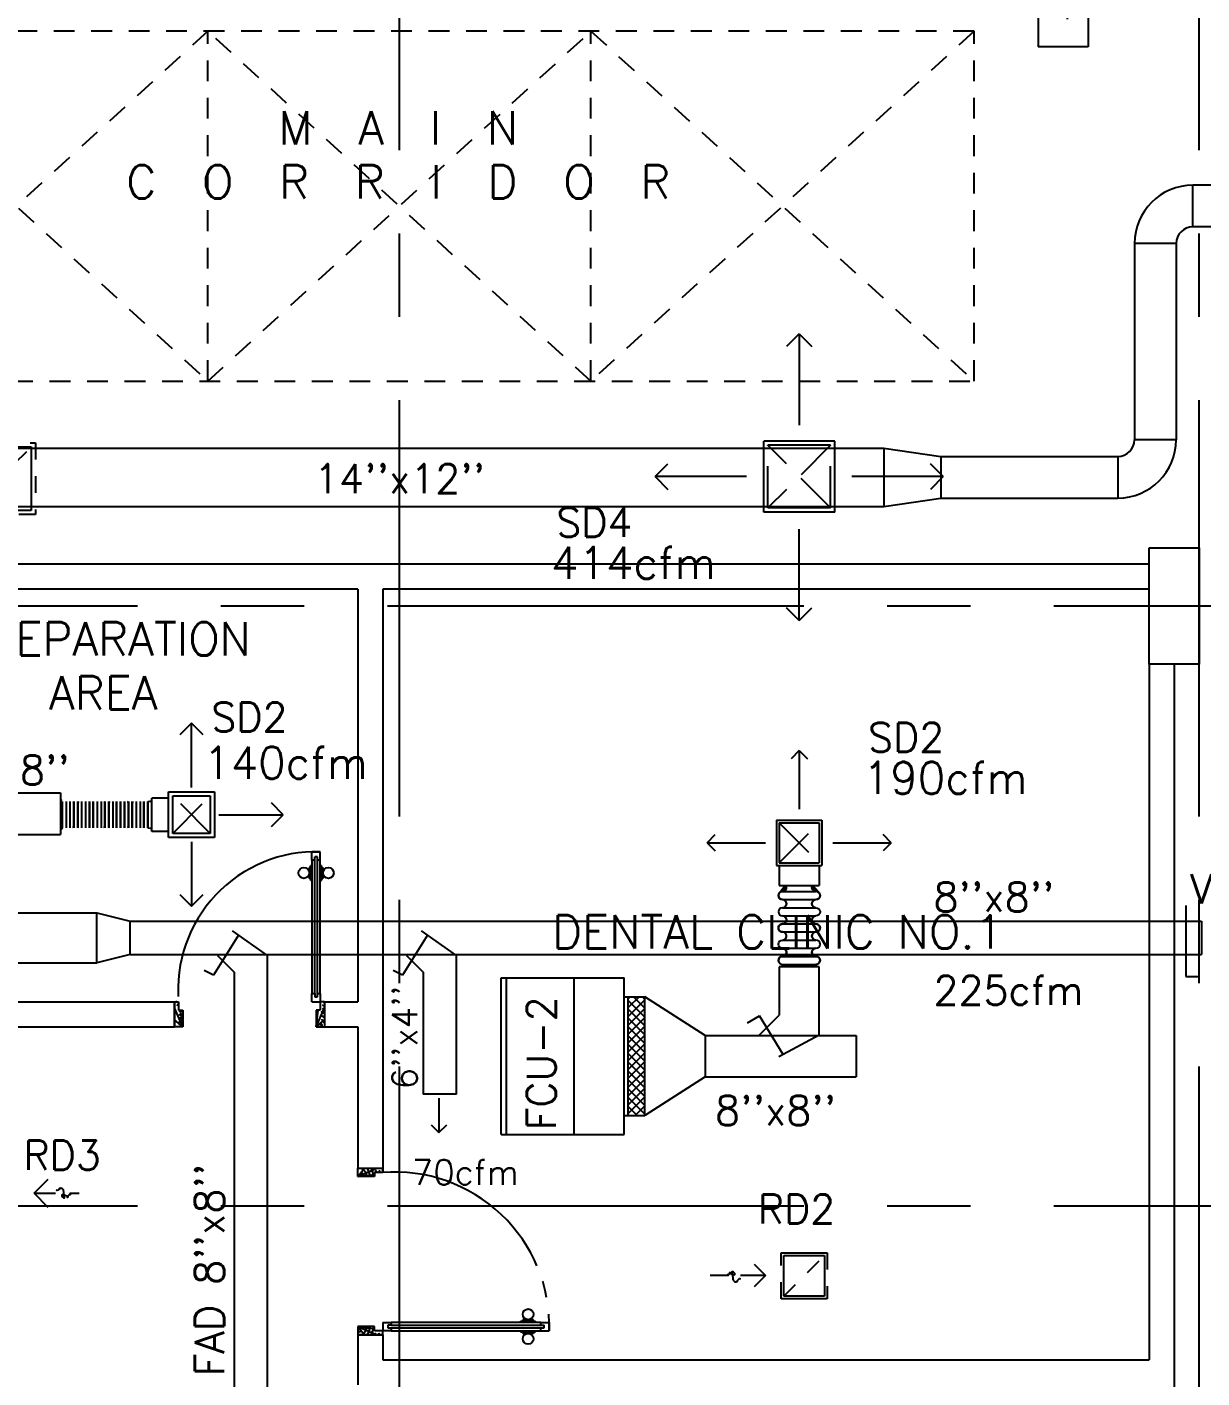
# Model space of a CAD drawing. Extents: x 417866230.2 to 417866327.8, y 43498045.5 to 43498135.4.
# Drawn here: x 417866276.78 to 417866283.83, y 43498072.87 to 43498080.98 of the extents above; entities that cross this region are included whole.
import ezdxf
from ezdxf.enums import TextEntityAlignment as Align

# ---------------------------------------------------------------- set-up
doc = ezdxf.new("R2010")
doc.units = 0
doc.header["$MEASUREMENT"] = 0
for name, pattern in [('CENTERX2', [4, 2.5, -0.5, 0.5, -0.5]), ('HIDDEN', [0.375, 0.25, -0.125]), ('HIDDEN2', [0.1875, 0.125, -0.0625])]:
    doc.linetypes.add(name, pattern=pattern)
doc.layers.get('0').update_dxf_attribs({"linetype": 'CONTINUOUS'})
for name, color, linetype in [('AXES', 11, 'CENTERX2'), ('COL', 9, 'CONTINUOUS'), ('DOOR', 9, 'CONTINUOUS'), ('DUCT', 6, 'CONTINUOUS'), ('FCU', 6, 'CONTINUOUS'), ('HAT', 12, 'CONTINUOUS'), ('HIDDEN', 9, 'HIDDEN2'), ('M-AC-FLEX', 3, 'CONTINUOUS'), ('M-EGU.', 2, 'CONTINUOUS'), ('RM-NAME', 9, 'CONTINUOUS'), ('SCD', 2, 'CONTINUOUS'), ('WALL', 4, 'CONTINUOUS')]:
    doc.layers.add(name, color=color, linetype=linetype)
doc.styles.add('ROMANS', font='ROMANS.shx', dxfattribs={"width": 0.6})

# ---------------------------------------------------------------- blocks, each defined once
blk = doc.blocks.new('RM1')
at = {"layer": 'RM-NAME', "style": 'ROMANS'}
for tag, p in [('ROOMNAME1', (0, 323.8)), ('ROOMNAME2', (0, 0))]:
    blk.add_attdef(tag, text='', height=200, dxfattribs=at).set_placement(p, align=Align.MIDDLE)
blk = doc.blocks.new('DOOR90')
at = {"layer": 'DOOR', "color": 7, "linetype": 'ByBlock'}
for p, q in [((-150, 0), (0, 0)), ((-150, 0), (-150, -25)), ((0, -50), (-113.7, 0)), ((0, -50), (-40.1, 0)), ((0, -50), (0, 0)), ((-1000, -25), (-1050, -25)), ((-1050, -75), (-1050, -25)), ((-1050, -25), (-1050, -75)), ((-1000, -75), (-1050, -75)), ((-1000, -42), (-1020, -42)), ((-1020, -42), (-1020, -58)), ((-1000, -58), (-1020, -58)), ((-1000, -25), (-1000, -42)), ((-1000, -58), (-1000, -75)), ((-877.6, -17.8), (-967.6, -17.8)), ((-967.6, -25), (-967.6, -17.8)), ((-967.6, -75), (-967.6, -82.2)), ((-955, -8.8), (-890.2, -8.8)), ((-955, -17.8), (-955, -8.8)), ((-955, -17.8), (-890.2, -17.8)), ((-890.2, -17.8), (-890.2, -8.8)), ((-877.6, -25), (-877.6, -17.8)), ((-877.6, -75), (-877.6, -82.2)), ((-200, -25), (-150, -25)), ((-200, -42), (-200, -25)), ((-180, -42), (-200, -42)), ((-200, -58), (-180, -58)), ((-200, -75), (-200, -58)), ((-150, -75), (-200, -75)), ((-180, -58), (-180, -42)), ((-150, -25), (-100, -25)), ((-150, -75), (-150, -25)), ((-100, -25), (-100, -50)), ((0, -50), (-100, -36.6)), ((-100, -50), (0, -50)), ((-877.6, -82.2), (-967.6, -82.2)), ((-955, -82.2), (-890.2, -82.2)), ((-955, -82.2), (-955, -91.2)), ((-955, -91.2), (-890.2, -91.2)), ((-890.2, -82.2), (-890.2, -91.2)), ((-150, -875), (-100, -875)), ((-150, -900), (-150, -875)), ((0, -850), (-113.7, -900)), ((-100, -875), (-100, -850)), ((0, -850), (-100, -863.4)), ((-100, -850), (0, -850)), ((0, -850), (-40.1, -900)), ((0, -850), (0, -900)), ((-150, -900), (0, -900)), ((0, -900), (-150, -900))]:
    blk.add_line(p, q, dxfattribs=at)
at = {"layer": 'DOOR', "linetype": 'ByBlock'}
for p, q in [((-200, -25), (-1000, -25)), ((-200, -42), (-1000, -42)), ((-200, -58), (-1000, -58)), ((-1000, -75), (-200, -75))]:
    blk.add_line(p, q, dxfattribs=at)
at = {"layer": 'DOOR', "color": 7, "linetype": 'ByBlock'}
for centre in [(-922.6, 23.5), (-922.6, -123.5)]:
    blk.add_circle(centre, 32.4, dxfattribs=at)
for centre, radius, start, end in [((0, -50), 154.4, 161.10529, 166.28577), ((0, -50), 94.4, 148.01819, 180), ((0, -50), 134.4, 158.15985, 169.28002), ((0, -50), 114.4, 154.08384, 167.37743), ((0, -50), 74.4, 137.77643, 180), ((0, -50), 54.4, 113.20738, 180), ((0, -50), 34.4, 90, 180), ((0, -50), 14.4, 90, 180), ((0, -850), 154.4, 193.71423, 198.89471), ((0, -850), 134.4, 190.71998, 201.84015), ((0, -850), 94.4, 180, 211.98181), ((0, -850), 74.4, 180, 222.22357), ((0, -850), 54.4, 180, 246.79262), ((0, -850), 34.4, 180, 270), ((0, -850), 14.4, 180, 270)]:
    blk.add_arc(centre, radius, start, end, dxfattribs=at)
at = {"layer": 'DOOR', "linetype": 'HIDDEN', "ltscale": 0.5}
blk.add_arc((-222.2, -50), 828.2, 178.27012, 275.00304, dxfattribs=at)
blk = doc.blocks.new('A$C24ED45A6')
at = {"layer": 'DOOR', "color": 0, "linetype": 'ByBlock'}
for p, q in [((925, 1100), (925, 1150)), ((925, 1150), (975, 1150)), ((975, 1150), (925, 1150)), ((975, 1100), (975, 1150)), ((908.8, 1055), (908.8, 990.2)), ((917.8, 1055), (908.8, 1055)), ((917.8, 977.6), (917.8, 1067.6)), ((925, 1067.6), (917.8, 1067.6)), ((917.8, 1055), (917.8, 990.2)), ((942, 1100), (925, 1100)), ((942, 1100), (942, 1120)), ((958, 1120), (942, 1120)), ((958, 1100), (958, 1120)), ((975, 1100), (958, 1100)), ((975, 1067.6), (982.2, 1067.6)), ((982.2, 977.6), (982.2, 1067.6)), ((982.2, 1055), (982.2, 990.2)), ((982.2, 1055), (991.2, 1055)), ((991.2, 1055), (991.2, 990.2)), ((917.8, 990.2), (908.8, 990.2)), ((925, 977.6), (917.8, 977.6)), ((975, 977.6), (982.2, 977.6)), ((982.2, 990.2), (991.2, 990.2)), ((925, 150), (925, 200)), ((925, 200), (942, 200)), ((942, 200), (942, 180)), ((942, 180), (958, 180)), ((958, 180), (958, 200)), ((958, 200), (975, 200)), ((975, 200), (975, 150)), ((0, 0), (0, 150)), ((0, 150), (25, 150)), ((25, 150), (25, 100)), ((25, 100), (50, 100)), ((50, 100), (50, 0)), ((925, 150), (975, 150)), ((975, 100), (950, 100)), ((950, 100), (950, 0)), ((1000, 150), (975, 150)), ((975, 150), (975, 100)), ((1000, 150), (1000, 0)), ((50, 0), (0, 0)), ((950, 0), (1000, 0))]:
    blk.add_line(p, q, dxfattribs=at)
at = {"layer": 'DOOR', "linetype": 'ByBlock'}
for p, q in [((925, 1100), (925, 200)), ((942, 200), (942, 1100)), ((958, 200), (958, 1100)), ((975, 200), (975, 1100))]:
    blk.add_line(p, q, dxfattribs=at)
at = {"layer": 'DOOR', "color": 9, "linetype": 'ByBlock'}
for p, q in [((50, 0), (0, 113.7)), ((50, 0), (36.6, 100)), ((950, 0), (1000, 113.7)), ((950, 0), (963.4, 100)), ((50, 0), (0, 40.1)), ((950, 0), (1000, 40.1))]:
    blk.add_line(p, q, dxfattribs=at)
at = {"layer": 'DOOR', "color": 0, "linetype": 'ByBlock'}
for centre in [(876.5, 1022.6), (1023.5, 1022.6)]:
    blk.add_circle(centre, 32.4, dxfattribs=at)
at = {"layer": 'DOOR', "linetype": 'HIDDEN', "ltscale": 0.5}
blk.add_arc((950, 222.5), 927.8, 88.45601, 184.48155, dxfattribs=at)
at = {"layer": 'DOOR', "color": 9, "linetype": 'ByBlock'}
for centre, radius, start, end in [((50, 0), 154.4, 103.71423, 108.89471), ((50, 0), 134.4, 100.71998, 111.84015), ((50, 0), 114.4, 102.62257, 115.91616), ((50, 0), 94.4, 90, 121.98181), ((950, 0), 94.4, 58.01819, 90), ((950, 0), 134.4, 68.15985, 79.28002), ((950, 0), 114.4, 64.08384, 77.37743), ((950, 0), 154.4, 71.10529, 76.28577), ((50, 0), 74.4, 90, 132.22357), ((50, 0), 54.4, 90, 156.79262), ((50, 0), 34.4, 90, 180), ((50, 0), 14.4, 90, 180), ((950, 0), 74.4, 47.77643, 90), ((950, 0), 54.4, 23.20738, 90), ((950, 0), 34.4, 0, 90), ((950, 0), 14.4, 0, 90)]:
    blk.add_arc(centre, radius, start, end, dxfattribs=at)
at = {"layer": 'WALL'}
blk.add_line((1000, 0), (1000, 150), dxfattribs=at)
blk = doc.blocks.new('15RCD')
at = {"layer": 'M-EGU.', "linetype": 'HIDDEN'}
for p, q in [((-215.5, -215.5), (-215.5, 215.5)), ((-215.5, 215.5), (215.5, 215.5)), ((-190.5, -190.5), (190.5, 190.5)), ((215.5, 215.5), (215.5, -215.5)), ((215.5, -215.5), (-215.5, -215.5))]:
    blk.add_line(p, q, dxfattribs=at)
at = {"layer": 'M-EGU.'}
for p, q in [((-190.5, -190.5), (-190.5, 190.5)), ((-190.5, 190.5), (190.5, 190.5)), ((190.5, 190.5), (190.5, -190.5)), ((-468.7, 110.1), (-362.7, 4)), ((-717.7, 4), (-880.4, 4)), ((-362.7, 4), (-598.2, 4)), ((-362.7, 4), (-468.7, -102)), ((190.5, -190.5), (-190.5, -190.5))]:
    blk.add_line(p, q, dxfattribs=at)
blk.add_lwpolyline([(-717.7, 4, -0.1324), (-701, 28.2, -0.15664), (-677.9, 37.7, -0.736612), (-658.9, -9.5, 0.774232), (-638, -55.2, 0.203349), (-606.4, -34.6, 0.193808), (-598.2, 4)], format="xyb", dxfattribs=at)
blk = doc.blocks.new('*X118')
at = {"color": 0}
for p, q in [((23911.7, -1650.2), (23966, -1595.9)), ((23911.7, -1597.2), (23912.9, -1595.9)), ((23919, -1695.9), (24019, -1595.9)), ((24022.8, -1695.9), (23922.8, -1595.9)), ((23972, -1695.9), (24072, -1595.9)), ((24075.9, -1695.9), (23975.9, -1595.9)), ((24025.1, -1695.9), (24125.1, -1595.9)), ((24128.9, -1695.9), (24028.9, -1595.9)), ((24078.1, -1695.9), (24178.1, -1595.9)), ((24181.9, -1695.9), (24081.9, -1595.9)), ((24131.1, -1695.9), (24231.1, -1595.9)), ((24235, -1695.9), (24135, -1595.9)), ((24184.2, -1695.9), (24284.2, -1595.9)), ((24288, -1695.9), (24188, -1595.9)), ((24237.2, -1695.9), (24337.2, -1595.9)), ((24341, -1695.9), (24241, -1595.9)), ((24290.2, -1695.9), (24390.2, -1595.9)), ((24394.1, -1695.9), (24294.1, -1595.9)), ((24343.3, -1695.9), (24443.3, -1595.9)), ((24447.1, -1695.9), (24347.1, -1595.9)), ((24396.3, -1695.9), (24496.3, -1595.9)), ((24500.1, -1695.9), (24400.1, -1595.9)), ((24449.3, -1695.9), (24549.3, -1595.9)), ((24553.2, -1695.9), (24453.2, -1595.9)), ((24502.4, -1695.9), (24602.4, -1595.9)), ((24606.2, -1695.9), (24506.2, -1595.9)), ((24623.7, -1660.4), (24559.2, -1595.9)), ((24623.7, -1607.4), (24612.3, -1595.9)), ((23969.8, -1695.9), (23911.7, -1637.8)), ((23916.8, -1695.9), (23911.7, -1690.9)), ((24555.4, -1695.9), (24623.7, -1627.6)), ((24608.4, -1695.9), (24623.7, -1680.7))]:
    blk.add_line(p, q, dxfattribs=at)
blk = doc.blocks.new('WAP12')
at = {"color": 6}
for p, q in [((-558.8, 528.5), (381.2, 528.5)), ((-558.8, 528.5), (-558.8, -208.5)), ((381.2, 528.5), (381.2, -208.5)), ((-558.8, 91.5), (381.2, 91.5)), ((-558.8, -208.5), (381.2, -208.5))]:
    blk.add_line(p, q, dxfattribs=at)
at = {"color": 3}
for p, q in [((-558.8, 496.5), (381.2, 496.5)), ((381.2, 91.5), (619.2, 91.5)), ((619.2, 91.5), (619.2, -208.5)), ((381.2, -33.5), (454.5, -33.5)), ((-444.8, -208.5), (-444.8, -333.5)), ((-444.8, -233.5), (267.2, -233.5)), ((267.2, -208.5), (267.2, -333.5)), ((381.2, -208.5), (619.2, -208.5)), ((-444.8, -333.5), (267.2, -333.5))]:
    blk.add_line(p, q, dxfattribs=at)
at = {"color": 11}
blk.add_blockref('*X118', (-24356.5, 1362.4), dxfattribs=at)
blk = doc.blocks.new('9RCD')
at = {"color": 2}
blk.add_line((0, 407), (0, 450), dxfattribs=at)
at = {"layer": 'M-EGU.'}
for p, q in [((0, 225), (-70.7, 295.7)), ((0, 225), (0, 331.9)), ((70.7, 295.7), (0, 225)), ((-295.7, 70.7), (-225, 0)), ((112.5, 112.5), (-112.5, 112.5)), ((-112.5, 112.5), (-112.5, -112.5)), ((112.5, -112.5), (112.5, 112.5)), ((-225, 0), (-326.1, 0)), ((-225, 0), (-295.7, -70.7)), ((-112.5, -112.5), (112.5, -112.5))]:
    blk.add_line(p, q, dxfattribs=at)
at = {"layer": 'M-EGU.', "linetype": 'HIDDEN'}
for p, q in [((137.5, 137.5), (-137.5, 137.5)), ((-137.5, 137.5), (-137.5, -137.5)), ((137.5, -137.5), (137.5, 137.5)), ((-112.5, -112.5), (112.5, 112.5)), ((-137.5, -137.5), (137.5, -137.5))]:
    blk.add_line(p, q, dxfattribs=at)
at = {"layer": 'M-EGU.', "color": 2}
blk.add_line((-405.7, 0), (-450, 0), dxfattribs=at)
blk.add_lwpolyline([(0, 407, -0.187862), (18.4, 395.6, -0.202645), (23.4, 376.1, -0.616915), (-1.7, 368, 0.668708), (-25.3, 358.4, 0.194285), (-18.2, 340.4, 0.186051), (0, 331.9)], format="xyb", dxfattribs=at)
at = {"layer": 'M-EGU.'}
blk.add_lwpolyline([(-405.7, 0, -0.1324), (-394.5, 16.1, -0.15664), (-379.1, 22.4, -0.736612), (-366.5, -9, 0.774232), (-352.6, -39.4, 0.203349), (-331.5, -25.7, 0.193808), (-326.1, 0)], format="xyb", dxfattribs=at)

msp = doc.modelspace()

# ---------------------------------------------------------------- hatches: boundary and pattern name
at = {"layer": 'HAT'}
h = msp.add_hatch(dxfattribs=at)
h.set_pattern_fill('ANSI31', color=256, scale=300, style=0)
h.set_pattern_definition([(45, (0, 0), (-26.5165042945, 26.5165042945), [])])
h.paths.add_polyline_path([(417866283.8169, 43498077.5021), (417866283.8169, 43498077.8521), (417866283.5169, 43498077.8521), (417866283.5169, 43498077.5021)])
h.paths.add_polyline_path([(417866283.5169, 43498077.1521), (417866283.8169, 43498077.1521), (417866283.8169, 43498077.5021), (417866283.5169, 43498077.5021)])

# ---------------------------------------------------------------- linework, layer by layer
at = {"layer": 'AXES'}
for p, q in [((417866279.0169, 43498056.2378), (417866279.0169, 43498135.0505)), ((417866283.8169, 43498056.2378), (417866283.8169, 43498134.3653)), ((417866230.9454, 43498077.5021), (417866300.0369, 43498077.5021)), ((417866230.9454, 43498073.9021), (417866300.0369, 43498073.9021))]:
    msp.add_line(p, q, dxfattribs=at)
at = {"layer": 'COL'}
for p, q in [((417866283.5169, 43498077.1521), (417866283.5169, 43498077.8521)), ((417866283.5169, 43498077.8521), (417866283.8169, 43498077.8521)), ((417866283.8169, 43498077.8521), (417866283.8169, 43498077.1521)), ((417866283.8169, 43498077.1521), (417866283.5169, 43498077.1521))]:
    msp.add_line(p, q, dxfattribs=at)
at = {"layer": 'DUCT'}
for p, q in [((417866289.2121, 43498080.0271), (417866283.7794, 43498080.0271)), ((417866283.7794, 43498079.7771), (417866283.7794, 43498080.0271)), ((417866289.2121, 43498079.7771), (417866283.7794, 43498079.7771)), ((417866283.6794, 43498079.6771), (417866283.4294, 43498079.6771)), ((417866283.4294, 43498079.6771), (417866283.4294, 43498078.5001)), ((417866283.6794, 43498079.6771), (417866283.6794, 43498078.5001)), ((417866275.9617, 43498078.4501), (417866281.9256, 43498078.4501)), ((417866281.9256, 43498078.4501), (417866282.2671, 43498078.4001)), ((417866281.9256, 43498078.4501), (417866281.9256, 43498078.1001)), ((417866283.6794, 43498078.5001), (417866283.4294, 43498078.5001)), ((417866282.2671, 43498078.4001), (417866283.3294, 43498078.4001)), ((417866282.2671, 43498078.4001), (417866282.2671, 43498078.1501)), ((417866283.3294, 43498078.4001), (417866283.3294, 43498078.1501)), ((417866281.9256, 43498078.1001), (417866282.2671, 43498078.1501)), ((417866282.2671, 43498078.1501), (417866283.3294, 43498078.1501)), ((417866275.9617, 43498078.1001), (417866281.9256, 43498078.1001)), ((417866276.2445, 43498076.3797), (417866276.9824, 43498076.3797)), ((417866276.9824, 43498076.3797), (417866276.9824, 43498076.1297)), ((417866276.2445, 43498076.1297), (417866276.9824, 43498076.1297)), ((417866283.7377, 43498075.7039), (417866283.7377, 43498075.2779)), ((417866268.925, 43498075.6597), (417866277.1999, 43498075.6597)), ((417866277.1999, 43498075.3597), (417866277.1999, 43498075.6597)), ((417866277.1999, 43498075.6597), (417866277.3999, 43498075.6097)), ((417866277.3999, 43498075.4097), (417866277.3999, 43498075.6097)), ((417866277.3999, 43498075.6097), (417866283.8323, 43498075.6097)), ((417866278.2246, 43498075.4044), (417866278.0147, 43498075.5514)), ((417866279.3593, 43498075.4044), (417866279.1493, 43498075.5514)), ((417866283.8151, 43498075.6097), (417866283.8151, 43498075.4097)), ((417866283.8323, 43498075.6097), (417866283.8323, 43498075.4097)), ((417866278.0515, 43498075.5257), (417866277.9013, 43498075.2863)), ((417866279.1861, 43498075.5257), (417866279.036, 43498075.2863)), ((417866277.3999, 43498075.4097), (417866277.1999, 43498075.3597)), ((417866277.3999, 43498075.4097), (417866283.8323, 43498075.4097)), ((417866277.9246, 43498075.4044), (417866278.0246, 43498075.3044)), ((417866278.2246, 43498071.8008), (417866278.2246, 43498075.4044)), ((417866279.0593, 43498075.4044), (417866279.1593, 43498075.3044)), ((417866279.3593, 43498074.5722), (417866279.3593, 43498075.4044)), ((417866268.7654, 43498075.3597), (417866277.1999, 43498075.3597)), ((417866277.9013, 43498075.2863), (417866277.8448, 43498075.3151)), ((417866277.9013, 43498075.2863), (417866277.9013, 43498075.2863)), ((417866278.0246, 43498075.3044), (417866278.0246, 43498071.8008)), ((417866279.036, 43498075.2863), (417866278.9795, 43498075.3151)), ((417866279.036, 43498075.2863), (417866279.036, 43498075.2863)), ((417866279.1593, 43498075.3044), (417866279.1593, 43498074.5722)), ((417866281.2968, 43498075.3371), (417866281.2968, 43498075.0467)), ((417866281.5368, 43498075.3371), (417866281.2968, 43498075.3371)), ((417866281.5368, 43498074.9267), (417866281.5368, 43498075.3371)), ((417866283.7377, 43498075.2779), (417866283.8138, 43498075.2779)), ((417866280.8518, 43498074.925), (417866280.4908, 43498075.156)), ((417866281.1768, 43498074.9267), (417866281.2968, 43498075.0467)), ((417866281.107, 43498075.0005), (417866281.1791, 43498075.0422)), ((417866281.3196, 43498074.8095), (417866281.1791, 43498075.0422)), ((417866280.8518, 43498074.925), (417866281.758, 43498074.925)), ((417866280.8518, 43498074.925), (417866280.8518, 43498074.675)), ((417866281.5368, 43498074.9267), (417866281.2945, 43498074.796)), ((417866281.758, 43498074.925), (417866281.758, 43498074.675)), ((417866280.8518, 43498074.675), (417866280.4908, 43498074.444)), ((417866280.8518, 43498074.675), (417866281.758, 43498074.675)), ((417866279.3593, 43498074.5722), (417866279.1593, 43498074.5722))]:
    msp.add_line(p, q, dxfattribs=at)
for centre, radius, start, end in [((417866283.7794, 43498079.6771), 0.35, 90, 180), ((417866283.7794, 43498079.6771), 0.1, 90, 180), ((417866283.3294, 43498078.5001), 0.35, 270, 0), ((417866283.3294, 43498078.5001), 0.1, 270, 0)]:
    msp.add_arc(centre, radius, start, end, dxfattribs=at)
at = {"layer": 'FCU', "color": 6}
for p, q in [((417866279.6288, 43498074.33), (417866279.6288, 43498075.27)), ((417866279.6288, 43498075.27), (417866280.3658, 43498075.27)), ((417866280.0658, 43498074.33), (417866280.0658, 43498075.27)), ((417866280.3658, 43498074.33), (417866280.3658, 43498075.27)), ((417866279.6288, 43498074.33), (417866280.3658, 43498074.33))]:
    msp.add_line(p, q, dxfattribs=at)
at = {"layer": 'FCU', "color": 3}
for p, q in [((417866279.6608, 43498074.33), (417866279.6608, 43498075.27)), ((417866280.3658, 43498075.156), (417866280.4908, 43498075.156)), ((417866280.3908, 43498074.444), (417866280.3908, 43498075.156)), ((417866280.4908, 43498074.444), (417866280.4908, 43498075.156)), ((417866280.3658, 43498074.444), (417866280.4908, 43498074.444))]:
    msp.add_line(p, q, dxfattribs=at)
at = {"layer": 'HIDDEN'}
for p, q in [((417866282.4669, 43498080.9521), (417866275.5669, 43498080.9521)), ((417866277.8669, 43498080.9521), (417866275.5669, 43498078.8521)), ((417866275.5669, 43498080.9521), (417866277.8669, 43498078.8521)), ((417866280.1669, 43498078.8521), (417866277.8669, 43498080.9521)), ((417866277.8669, 43498078.8521), (417866280.1669, 43498080.9521)), ((417866277.8669, 43498078.8521), (417866277.8669, 43498080.9521)), ((417866277.8669, 43498078.8521), (417866277.8669, 43498080.9521)), ((417866282.4669, 43498080.9521), (417866280.1669, 43498078.8521)), ((417866280.1669, 43498080.9521), (417866282.4669, 43498078.8521)), ((417866280.1669, 43498078.8521), (417866280.1669, 43498080.9521)), ((417866280.1669, 43498078.8521), (417866280.1669, 43498080.9521)), ((417866282.4669, 43498078.8521), (417866282.4669, 43498080.9521)), ((417866275.5669, 43498078.8521), (417866282.4669, 43498078.8521))]:
    msp.add_line(p, q, dxfattribs=at)
at = {"layer": 'M-AC-FLEX', "color": 11}
for p, q in [((417866276.9923, 43498076.3282), (417866276.9923, 43498076.1712)), ((417866276.9923, 43498076.171), (417866276.9923, 43498076.328)), ((417866277.0158, 43498076.3282), (417866277.0158, 43498076.1712)), ((417866277.0158, 43498076.3282), (417866277.0158, 43498076.1712)), ((417866277.0392, 43498076.3282), (417866277.0392, 43498076.1712)), ((417866277.0392, 43498076.3282), (417866277.0392, 43498076.1712)), ((417866277.0627, 43498076.3282), (417866277.0627, 43498076.1712)), ((417866277.0627, 43498076.3282), (417866277.0627, 43498076.1712)), ((417866277.0627, 43498076.171), (417866277.0627, 43498076.328)), ((417866277.0627, 43498076.171), (417866277.0627, 43498076.328)), ((417866277.0857, 43498076.3282), (417866277.0857, 43498076.1712)), ((417866277.0857, 43498076.3282), (417866277.0857, 43498076.1712)), ((417866277.0857, 43498076.171), (417866277.0857, 43498076.328)), ((417866277.0857, 43498076.171), (417866277.0857, 43498076.328)), ((417866277.1092, 43498076.3282), (417866277.1092, 43498076.1712)), ((417866277.1092, 43498076.3282), (417866277.1092, 43498076.1712)), ((417866277.1327, 43498076.3282), (417866277.1327, 43498076.1712)), ((417866277.1327, 43498076.3282), (417866277.1327, 43498076.1712)), ((417866277.1561, 43498076.3282), (417866277.1561, 43498076.1712)), ((417866277.1561, 43498076.3282), (417866277.1561, 43498076.1712)), ((417866277.1561, 43498076.171), (417866277.1561, 43498076.328)), ((417866277.1561, 43498076.171), (417866277.1561, 43498076.328)), ((417866277.1792, 43498076.3282), (417866277.1792, 43498076.1712)), ((417866277.1792, 43498076.3282), (417866277.1792, 43498076.1712)), ((417866277.1792, 43498076.171), (417866277.1792, 43498076.328)), ((417866277.1792, 43498076.171), (417866277.1792, 43498076.328)), ((417866277.2026, 43498076.3282), (417866277.2026, 43498076.1712)), ((417866277.2026, 43498076.3282), (417866277.2026, 43498076.1712)), ((417866277.2261, 43498076.3282), (417866277.2261, 43498076.1712)), ((417866277.2261, 43498076.3282), (417866277.2261, 43498076.1712)), ((417866277.2496, 43498076.3282), (417866277.2496, 43498076.1712)), ((417866277.2496, 43498076.3282), (417866277.2496, 43498076.1712)), ((417866277.2496, 43498076.171), (417866277.2496, 43498076.328)), ((417866277.2496, 43498076.171), (417866277.2496, 43498076.328)), ((417866277.2726, 43498076.3282), (417866277.2726, 43498076.1712)), ((417866277.2726, 43498076.3282), (417866277.2726, 43498076.1712)), ((417866277.2726, 43498076.171), (417866277.2726, 43498076.328)), ((417866277.2726, 43498076.171), (417866277.2726, 43498076.328)), ((417866277.2961, 43498076.3282), (417866277.2961, 43498076.1712)), ((417866277.2961, 43498076.3282), (417866277.2961, 43498076.1712)), ((417866277.3195, 43498076.3282), (417866277.3195, 43498076.1712)), ((417866277.3195, 43498076.3282), (417866277.3195, 43498076.1712)), ((417866277.3195, 43498076.3282), (417866277.3195, 43498076.1712)), ((417866277.3195, 43498076.171), (417866277.3195, 43498076.328)), ((417866277.343, 43498076.3282), (417866277.343, 43498076.1712)), ((417866277.343, 43498076.3282), (417866277.343, 43498076.1712)), ((417866277.343, 43498076.3282), (417866277.343, 43498076.1712)), ((417866277.343, 43498076.171), (417866277.343, 43498076.328)), ((417866277.3661, 43498076.3282), (417866277.3661, 43498076.1712)), ((417866277.3661, 43498076.171), (417866277.3661, 43498076.328)), ((417866277.3899, 43498076.3282), (417866277.3899, 43498076.1712)), ((417866277.3899, 43498076.3282), (417866277.3899, 43498076.1712)), ((417866277.3899, 43498076.171), (417866277.3899, 43498076.328)), ((417866277.3899, 43498076.171), (417866277.3899, 43498076.328)), ((417866277.413, 43498076.3282), (417866277.413, 43498076.1712)), ((417866277.413, 43498076.3282), (417866277.413, 43498076.1712)), ((417866277.413, 43498076.171), (417866277.413, 43498076.328)), ((417866277.413, 43498076.171), (417866277.413, 43498076.328)), ((417866277.4364, 43498076.3282), (417866277.4364, 43498076.1712)), ((417866277.4364, 43498076.3282), (417866277.4364, 43498076.1712)), ((417866277.4599, 43498076.3282), (417866277.4599, 43498076.1712)), ((417866277.4599, 43498076.3282), (417866277.4599, 43498076.1712)), ((417866277.4834, 43498076.3282), (417866277.4834, 43498076.1712)), ((417866277.4834, 43498076.3282), (417866277.4834, 43498076.1712)), ((417866277.4834, 43498076.171), (417866277.4834, 43498076.328)), ((417866277.4834, 43498076.171), (417866277.4834, 43498076.328)), ((417866277.5064, 43498076.3282), (417866277.5064, 43498076.1712)), ((417866277.5064, 43498076.3282), (417866277.5064, 43498076.1712)), ((417866277.5064, 43498076.171), (417866277.5064, 43498076.328)), ((417866277.5064, 43498076.171), (417866277.5064, 43498076.328)), ((417866281.3162, 43498075.7884), (417866281.5174, 43498075.7884)), ((417866281.3162, 43498075.7884), (417866281.5174, 43498075.7884)), ((417866281.3162, 43498075.7396), (417866281.5174, 43498075.7396)), ((417866281.3162, 43498075.7396), (417866281.5174, 43498075.7396)), ((417866281.3162, 43498075.6909), (417866281.5174, 43498075.6909)), ((417866281.3162, 43498075.6421), (417866281.5174, 43498075.6421)), ((417866281.3162, 43498075.5934), (417866281.5174, 43498075.5934)), ((417866281.3162, 43498075.5934), (417866281.5174, 43498075.5934)), ((417866281.3162, 43498075.5934), (417866281.5174, 43498075.5934)), ((417866281.3162, 43498075.5455), (417866281.5174, 43498075.5455)), ((417866281.3162, 43498075.5455), (417866281.5174, 43498075.5455)), ((417866281.3162, 43498075.5455), (417866281.5174, 43498075.5455)), ((417866281.3162, 43498075.4967), (417866281.5174, 43498075.4967)), ((417866281.3162, 43498075.448), (417866281.5174, 43498075.448)), ((417866281.3162, 43498075.3992), (417866281.5174, 43498075.3992)), ((417866281.3162, 43498075.3992), (417866281.5174, 43498075.3992)), ((417866281.3162, 43498075.3505), (417866281.5174, 43498075.3505))]:
    msp.add_line(p, q, dxfattribs=at)
at = {"layer": 'M-AC-FLEX'}
for points in [[(417866276.9923, 43498076.3282, 1), (417866277.0158, 43498076.3282, -1), (417866277.0392, 43498076.3282)], [(417866277.0392, 43498076.3282, 1), (417866277.0158, 43498076.3282)], [(417866277.0158, 43498076.3282, -1), (417866277.0392, 43498076.3282)], [(417866277.0627, 43498076.3282, -1), (417866277.0392, 43498076.3282, 1), (417866277.0158, 43498076.3282)], [(417866277.0857, 43498076.3282, 1), (417866277.1092, 43498076.3282, -1), (417866277.1327, 43498076.3282)], [(417866277.1092, 43498076.3282, -1), (417866277.1327, 43498076.3282)], [(417866277.1561, 43498076.3282, -1), (417866277.1327, 43498076.3282, 1), (417866277.1092, 43498076.3282)], [(417866277.1327, 43498076.3282, 1), (417866277.1092, 43498076.3282)], [(417866277.1792, 43498076.3282, 1), (417866277.2026, 43498076.3282, -1), (417866277.2261, 43498076.3282)], [(417866277.2261, 43498076.3282, 1), (417866277.2026, 43498076.3282)], [(417866277.2026, 43498076.3282, -1), (417866277.2261, 43498076.3282)], [(417866277.2496, 43498076.3282, -1), (417866277.2261, 43498076.3282, 1), (417866277.2026, 43498076.3282)], [(417866277.2726, 43498076.3282, 1), (417866277.2961, 43498076.3282, -1), (417866277.3195, 43498076.3282)], [(417866277.2961, 43498076.3282, -1), (417866277.3195, 43498076.3282)], [(417866277.343, 43498076.3282, -1), (417866277.3195, 43498076.3282, 1), (417866277.2961, 43498076.3282)], [(417866277.3195, 43498076.3282, 1), (417866277.2961, 43498076.3282)], [(417866277.3195, 43498076.3282, 1), (417866277.343, 43498076.3282, -1), (417866277.3665, 43498076.3282)], [(417866277.3665, 43498076.3282, 1), (417866277.343, 43498076.3282)], [(417866277.343, 43498076.3282, -1), (417866277.3665, 43498076.3282)], [(417866277.3899, 43498076.3282, -1), (417866277.3665, 43498076.3282, 1), (417866277.343, 43498076.3282)], [(417866277.413, 43498076.3282, 1), (417866277.4364, 43498076.3282, -1), (417866277.4599, 43498076.3282)], [(417866277.4364, 43498076.3282, -1), (417866277.4599, 43498076.3282)], [(417866277.4834, 43498076.3282, -1), (417866277.4599, 43498076.3282, 1), (417866277.4364, 43498076.3282)], [(417866277.4599, 43498076.3282, 1), (417866277.4364, 43498076.3282)], [(417866276.9824, 43498076.3396, -0.377983), (417866276.9923, 43498076.328)], [(417866277.0158, 43498076.3282, -1), (417866276.9923, 43498076.3282)], [(417866277.0392, 43498076.3282, 1), (417866277.0627, 43498076.3282)], [(417866277.0627, 43498076.3282, -0.412332), (417866277.051, 43498076.3165, -0.412332)], [(417866277.0857, 43498076.3278, -0.00451), (417866277.0857, 43498076.328, 1.018005), (417866277.0627, 43498076.328)], [(417866277.0627, 43498076.3278, 0.00451), (417866277.0627, 43498076.328, -1.018005), (417866277.0857, 43498076.328)], [(417866277.0857, 43498076.3282, 0.412332), (417866277.0974, 43498076.3165, 0.412332)], [(417866277.1092, 43498076.3282, -1), (417866277.0857, 43498076.3282)], [(417866277.1327, 43498076.3282, 1), (417866277.1561, 43498076.3282)], [(417866277.1792, 43498076.3278, -0.00451), (417866277.1792, 43498076.328, 1.018005), (417866277.1561, 43498076.328)], [(417866277.1561, 43498076.3278, 0.00451), (417866277.1561, 43498076.328, -1.018005), (417866277.1792, 43498076.328)], [(417866277.2026, 43498076.3282, -1), (417866277.1792, 43498076.3282)], [(417866277.2261, 43498076.3282, 1), (417866277.2496, 43498076.3282)], [(417866277.2496, 43498076.3282, -0.412332), (417866277.2379, 43498076.3165, -0.412332)], [(417866277.2496, 43498076.3278, 0.00451), (417866277.2496, 43498076.328, -1.018005), (417866277.2726, 43498076.328)], [(417866277.2726, 43498076.3278, -0.00451), (417866277.2726, 43498076.328, 1.018005), (417866277.2496, 43498076.328)], [(417866277.2961, 43498076.3282, -1), (417866277.2726, 43498076.3282)], [(417866277.2726, 43498076.3282, 0.412332), (417866277.2843, 43498076.3165, 0.412332)], [(417866277.2965, 43498076.3278, 0.00451), (417866277.2965, 43498076.328, -1.018005), (417866277.3195, 43498076.328)], [(417866277.3195, 43498076.3282, 1), (417866277.343, 43498076.3282)], [(417866277.343, 43498076.3282, -1), (417866277.3195, 43498076.3282)], [(417866277.3661, 43498076.3278, -0.00451), (417866277.3661, 43498076.328, 1.018005), (417866277.343, 43498076.328)], [(417866277.3665, 43498076.3282, 1), (417866277.3899, 43498076.3282)], [(417866277.3899, 43498076.3282, -0.412332), (417866277.3783, 43498076.3165, -0.412332)], [(417866277.413, 43498076.3278, -0.00451), (417866277.413, 43498076.328, 1.018005), (417866277.3899, 43498076.328)], [(417866277.3899, 43498076.3278, 0.00451), (417866277.3899, 43498076.328, -1.018005), (417866277.413, 43498076.328)], [(417866277.413, 43498076.3282, 0.412332), (417866277.4246, 43498076.3165, 0.412332)], [(417866277.4364, 43498076.3282, -1), (417866277.413, 43498076.3282)], [(417866277.4599, 43498076.3282, 1), (417866277.4834, 43498076.3282)], [(417866277.4834, 43498076.3278, 0.00451), (417866277.4834, 43498076.328, -1.018005), (417866277.5064, 43498076.328)], [(417866277.5064, 43498076.3278, -0.00451), (417866277.5064, 43498076.328, 1.018005), (417866277.4834, 43498076.328)], [(417866277.5064, 43498076.3282, 1), (417866277.5299, 43498076.3282, -0.12762), (417866277.5314, 43498076.3339, -0.12762)], [(417866277.5299, 43498076.3282, -1), (417866277.5064, 43498076.3282)], [(417866276.9923, 43498076.1712, -1), (417866277.0158, 43498076.1712, 1), (417866277.0392, 43498076.1712)], [(417866277.0627, 43498076.1712, 1), (417866277.0392, 43498076.1712, -1), (417866277.0158, 43498076.1712)], [(417866277.0627, 43498076.1712, 0.412332), (417866277.051, 43498076.1829, 0.412332)], [(417866277.0857, 43498076.1712, -0.412332), (417866277.0974, 43498076.1829, -0.412332)], [(417866277.0857, 43498076.1712, -1), (417866277.1092, 43498076.1712, 1), (417866277.1327, 43498076.1712)], [(417866277.1561, 43498076.1712, 1), (417866277.1327, 43498076.1712, -1), (417866277.1092, 43498076.1712)], [(417866277.1792, 43498076.1712, -1), (417866277.2026, 43498076.1712, 1), (417866277.2261, 43498076.1712)], [(417866277.2496, 43498076.1712, 1), (417866277.2261, 43498076.1712, -1), (417866277.2026, 43498076.1712)], [(417866277.2496, 43498076.1712, 0.412332), (417866277.2379, 43498076.1829, 0.412332)], [(417866277.2726, 43498076.1712, -1), (417866277.2961, 43498076.1712, 1), (417866277.3195, 43498076.1712)], [(417866277.2726, 43498076.1712, -0.412332), (417866277.2843, 43498076.1829, -0.412332)], [(417866277.343, 43498076.1712, 1), (417866277.3195, 43498076.1712, -1), (417866277.2961, 43498076.1712)], [(417866277.3195, 43498076.1712, -1), (417866277.343, 43498076.1712, 1), (417866277.3665, 43498076.1712)], [(417866277.3899, 43498076.1712, 1), (417866277.3665, 43498076.1712, -1), (417866277.343, 43498076.1712)], [(417866277.3899, 43498076.1712, 0.412332), (417866277.3783, 43498076.1829, 0.412332)], [(417866277.413, 43498076.1712, -0.412332), (417866277.4246, 43498076.1829, -0.412332)], [(417866277.413, 43498076.1712, -1), (417866277.4364, 43498076.1712, 1), (417866277.4599, 43498076.1712)], [(417866277.4834, 43498076.1712, 1), (417866277.4599, 43498076.1712, -1), (417866277.4364, 43498076.1712)], [(417866277.5064, 43498076.1712, -1), (417866277.5299, 43498076.1712, 0.12762), (417866277.5314, 43498076.1655, 0.12762)], [(417866276.9923, 43498076.1712, -0.377941), (417866276.9824, 43498076.1596, -0.377941)], [(417866276.9824, 43498076.1596, 0.367782), (417866276.9923, 43498076.1708)], [(417866276.9923, 43498076.1712, 0.00451), (417866276.9923, 43498076.171, -0.008922), (417866276.9923, 43498076.1706)], [(417866276.9923, 43498076.1708, 0.004461), (417866276.9923, 43498076.171)], [(417866277.0627, 43498076.1712, -0.00451), (417866277.0627, 43498076.171, 0.008922), (417866277.0627, 43498076.1706)], [(417866277.0857, 43498076.1712, -0.999838), (417866277.0627, 43498076.1708)], [(417866277.0627, 43498076.1712, 0.999838), (417866277.0857, 43498076.1708)], [(417866277.0627, 43498076.1712, 0.999838), (417866277.0857, 43498076.1708)], [(417866277.0857, 43498076.1712, -0.999838), (417866277.0627, 43498076.1708)], [(417866277.0627, 43498076.1708, -0.004461), (417866277.0627, 43498076.171)], [(417866277.0627, 43498076.1708, -0.004461), (417866277.0627, 43498076.171)], [(417866277.0627, 43498076.171, 0.008922), (417866277.0627, 43498076.1706)], [(417866277.0857, 43498076.1712, 0.00451), (417866277.0857, 43498076.171, -0.008922), (417866277.0857, 43498076.1706)], [(417866277.0857, 43498076.1708, 0.004461), (417866277.0857, 43498076.171)], [(417866277.0857, 43498076.171, -0.008922), (417866277.0857, 43498076.1706)], [(417866277.0857, 43498076.1708, 0.004461), (417866277.0857, 43498076.171)], [(417866277.1561, 43498076.1712, -0.00451), (417866277.1561, 43498076.171, 0.008922), (417866277.1561, 43498076.1706)], [(417866277.1792, 43498076.1712, -0.999838), (417866277.1561, 43498076.1708)], [(417866277.1561, 43498076.1712, 0.999838), (417866277.1792, 43498076.1708)], [(417866277.1561, 43498076.1712, 0.999838), (417866277.1792, 43498076.1708)], [(417866277.1792, 43498076.1712, -0.999838), (417866277.1561, 43498076.1708)], [(417866277.1561, 43498076.1708, -0.004461), (417866277.1561, 43498076.171)], [(417866277.1561, 43498076.1708, -0.004461), (417866277.1561, 43498076.171)], [(417866277.1561, 43498076.171, 0.008922), (417866277.1561, 43498076.1706)], [(417866277.1792, 43498076.1712, 0.00451), (417866277.1792, 43498076.171, -0.008922), (417866277.1792, 43498076.1706)], [(417866277.1792, 43498076.1708, 0.004461), (417866277.1792, 43498076.171)], [(417866277.1792, 43498076.171, -0.008922), (417866277.1792, 43498076.1706)], [(417866277.1792, 43498076.1708, 0.004461), (417866277.1792, 43498076.171)], [(417866277.2496, 43498076.1712, 0.999838), (417866277.2726, 43498076.1708)], [(417866277.2726, 43498076.1712, -0.999838), (417866277.2496, 43498076.1708)], [(417866277.2496, 43498076.1712, -0.00451), (417866277.2496, 43498076.171, 0.008922), (417866277.2496, 43498076.1706)], [(417866277.2726, 43498076.1712, -0.999838), (417866277.2496, 43498076.1708)], [(417866277.2496, 43498076.1712, 0.999838), (417866277.2726, 43498076.1708)], [(417866277.2496, 43498076.1708, -0.004461), (417866277.2496, 43498076.171)], [(417866277.2496, 43498076.171, 0.008922), (417866277.2496, 43498076.1706)], [(417866277.2496, 43498076.1708, -0.004461), (417866277.2496, 43498076.171)], [(417866277.2726, 43498076.1712, 0.00451), (417866277.2726, 43498076.171, -0.008922), (417866277.2726, 43498076.1706)], [(417866277.2726, 43498076.1708, 0.004461), (417866277.2726, 43498076.171)], [(417866277.2726, 43498076.1708, 0.004461), (417866277.2726, 43498076.171)], [(417866277.2726, 43498076.171, -0.008922), (417866277.2726, 43498076.1706)], [(417866277.2965, 43498076.1712, 0.999838), (417866277.3195, 43498076.1708)], [(417866277.3195, 43498076.1712, -0.999838), (417866277.2965, 43498076.1708)], [(417866277.2965, 43498076.1708, -0.004461), (417866277.2965, 43498076.171)], [(417866277.2965, 43498076.171, 0.008922), (417866277.2965, 43498076.1706)], [(417866277.3195, 43498076.1712, 0.00451), (417866277.3195, 43498076.171, -0.008922), (417866277.3195, 43498076.1706)], [(417866277.3195, 43498076.1708, 0.004461), (417866277.3195, 43498076.171)], [(417866277.343, 43498076.1712, -0.00451), (417866277.343, 43498076.171, 0.008922), (417866277.343, 43498076.1706)], [(417866277.3661, 43498076.1712, -0.999838), (417866277.343, 43498076.1708)], [(417866277.343, 43498076.1712, 0.999838), (417866277.3661, 43498076.1708)], [(417866277.343, 43498076.1708, -0.004461), (417866277.343, 43498076.171)], [(417866277.3661, 43498076.1708, 0.004461), (417866277.3661, 43498076.171)], [(417866277.3661, 43498076.171, -0.008922), (417866277.3661, 43498076.1706)], [(417866277.3899, 43498076.1712, -0.00451), (417866277.3899, 43498076.171, 0.008922), (417866277.3899, 43498076.1706)], [(417866277.413, 43498076.1712, -0.999838), (417866277.3899, 43498076.1708)], [(417866277.3899, 43498076.1712, 0.999838), (417866277.413, 43498076.1708)], [(417866277.3899, 43498076.1712, 0.999838), (417866277.413, 43498076.1708)], [(417866277.413, 43498076.1712, -0.999838), (417866277.3899, 43498076.1708)], [(417866277.3899, 43498076.1708, -0.004461), (417866277.3899, 43498076.171)], [(417866277.3899, 43498076.1708, -0.004461), (417866277.3899, 43498076.171)], [(417866277.3899, 43498076.171, 0.008922), (417866277.3899, 43498076.1706)], [(417866277.413, 43498076.1712, 0.00451), (417866277.413, 43498076.171, -0.008922), (417866277.413, 43498076.1706)], [(417866277.413, 43498076.1708, 0.004461), (417866277.413, 43498076.171)], [(417866277.413, 43498076.171, -0.008922), (417866277.413, 43498076.1706)], [(417866277.413, 43498076.1708, 0.004461), (417866277.413, 43498076.171)], [(417866277.4834, 43498076.1712, 0.999838), (417866277.5064, 43498076.1708)], [(417866277.5064, 43498076.1712, -0.999838), (417866277.4834, 43498076.1708)], [(417866277.4834, 43498076.1712, -0.00451), (417866277.4834, 43498076.171, 0.008922), (417866277.4834, 43498076.1706)], [(417866277.5064, 43498076.1712, -0.999838), (417866277.4834, 43498076.1708)], [(417866277.4834, 43498076.1712, 0.999838), (417866277.5064, 43498076.1708)], [(417866277.4834, 43498076.1708, -0.004461), (417866277.4834, 43498076.171)], [(417866277.4834, 43498076.171, 0.008922), (417866277.4834, 43498076.1706)], [(417866277.4834, 43498076.1708, -0.004461), (417866277.4834, 43498076.171)], [(417866277.5064, 43498076.1712, 0.00451), (417866277.5064, 43498076.171, -0.008922), (417866277.5064, 43498076.1706)], [(417866277.5064, 43498076.1708, 0.004461), (417866277.5064, 43498076.171)], [(417866277.5064, 43498076.1708, 0.004461), (417866277.5064, 43498076.171)], [(417866277.5064, 43498076.171, -0.008922), (417866277.5064, 43498076.1706)], [(417866281.3375, 43498075.8247, -0.573024), (417866281.3162, 43498075.7884, 1), (417866281.3162, 43498075.7396)], [(417866281.3375, 43498075.8247, -0.573023), (417866281.3162, 43498075.7884, 1), (417866281.3162, 43498075.7396)], [(417866281.3162, 43498075.6909, 1), (417866281.3162, 43498075.7396, -1), (417866281.3162, 43498075.7884)], [(417866281.3267, 43498075.6933, 0.799204), (417866281.3162, 43498075.7396, -1), (417866281.3162, 43498075.7884)], [(417866281.3162, 43498075.7884, 0.573023), (417866281.3375, 43498075.8247, 0.573023)], [(417866281.4962, 43498075.8247, 0.573024), (417866281.5174, 43498075.7884, -1), (417866281.5174, 43498075.7396)], [(417866281.5174, 43498075.7884, -0.573023), (417866281.4962, 43498075.8247, -0.573023)], [(417866281.4962, 43498075.8247, 0.573023), (417866281.5174, 43498075.7884, -1), (417866281.5174, 43498075.7396)], [(417866281.5174, 43498075.6909, -1), (417866281.5174, 43498075.7396, 1), (417866281.5174, 43498075.7884)], [(417866281.507, 43498075.6933, -0.799204), (417866281.5174, 43498075.7396, 1), (417866281.5174, 43498075.7884)], [(417866281.3162, 43498075.7396, -1), (417866281.3162, 43498075.6909, 1), (417866281.3162, 43498075.6421, -1), (417866281.3162, 43498075.5934, 1.018005), (417866281.3162, 43498075.5455)], [(417866281.5174, 43498075.7396, 1), (417866281.5174, 43498075.6909, -1), (417866281.5174, 43498075.6421, 1), (417866281.5174, 43498075.5934, -1.018005), (417866281.5174, 43498075.5455)], [(417866281.3162, 43498075.3992, 1), (417866281.3162, 43498075.448, -1), (417866281.3162, 43498075.4967, 1), (417866281.3162, 43498075.5455, -1.018005), (417866281.3162, 43498075.5934)], [(417866281.5174, 43498075.3992, -1), (417866281.5174, 43498075.448, 1), (417866281.5174, 43498075.4967, -1), (417866281.5174, 43498075.5455, 1.018005), (417866281.5174, 43498075.5934)], [(417866281.3162, 43498075.448, -1), (417866281.3162, 43498075.3992, 1), (417866281.3162, 43498075.3505)], [(417866281.5174, 43498075.448, 1), (417866281.5174, 43498075.3992, -1), (417866281.5174, 43498075.3505)], [(417866281.3267, 43498075.4456, -0.799204), (417866281.3162, 43498075.3992, 1), (417866281.3162, 43498075.3505)], [(417866281.338, 43498075.3371, 0.283042), (417866281.3162, 43498075.3505, -1), (417866281.3162, 43498075.3992)], [(417866281.338, 43498075.3371, 0.283042), (417866281.3162, 43498075.3505, -1), (417866281.3162, 43498075.3992)], [(417866281.507, 43498075.4456, 0.799204), (417866281.5174, 43498075.3992, -1), (417866281.5174, 43498075.3505)], [(417866281.4957, 43498075.3371, -0.283042), (417866281.5174, 43498075.3505, 1), (417866281.5174, 43498075.3992)], [(417866281.4957, 43498075.3371, -0.283042), (417866281.5174, 43498075.3505, 1), (417866281.5174, 43498075.3992)]]:
    msp.add_lwpolyline(points, format="xyb", dxfattribs=at)
for centre, start, end in [((417866281.3162, 43498075.6178), 298.43136, 90), ((417866281.3162, 43498075.6178), 270, 61.56864), ((417866281.5174, 43498075.6178), 89.98223, 241.56863), ((417866281.5174, 43498075.6178), 89.98223, 241.56863), ((417866281.5174, 43498075.6178), 118.43137, 270.01777), ((417866281.5174, 43498075.6178), 118.43137, 270.01777), ((417866281.3162, 43498075.5211), 298.43136, 90), ((417866281.3162, 43498075.5211), 270, 61.56864), ((417866281.5174, 43498075.5211), 89.98223, 241.56863), ((417866281.5174, 43498075.5211), 89.98223, 241.56863), ((417866281.5174, 43498075.5211), 118.43137, 270.01777), ((417866281.5174, 43498075.5211), 118.43137, 270.01777)]:
    msp.add_arc(centre, 0.0244, start, end, dxfattribs=at)
at = {"layer": 'M-EGU.'}
for p, q in [((417866281.4168, 43498079.1358), (417866281.3404, 43498079.0595)), ((417866281.4168, 43498079.1358), (417866281.4168, 43498078.5873)), ((417866281.4168, 43498079.1358), (417866281.4932, 43498079.0595)), ((417866281.6298, 43498078.4914), (417866281.2038, 43498078.4914)), ((417866281.2038, 43498078.0654), (417866281.2038, 43498078.4914)), ((417866281.6298, 43498078.0654), (417866281.6298, 43498078.4914)), ((417866280.5528, 43498078.2784), (417866280.6292, 43498078.3547)), ((417866282.2808, 43498078.2784), (417866282.2044, 43498078.3547)), ((417866281.1013, 43498078.2784), (417866280.5528, 43498078.2784)), ((417866280.5528, 43498078.2784), (417866280.6292, 43498078.202)), ((417866282.2808, 43498078.2784), (417866281.7323, 43498078.2784)), ((417866282.2808, 43498078.2784), (417866282.2044, 43498078.202)), ((417866281.6298, 43498078.0654), (417866281.2038, 43498078.0654)), ((417866281.4168, 43498077.4144), (417866281.4168, 43498077.9629)), ((417866281.4168, 43498077.4144), (417866281.3404, 43498077.4907)), ((417866281.4168, 43498077.4144), (417866281.4932, 43498077.4907)), ((417866277.7689, 43498076.7995), (417866277.6982, 43498076.7288)), ((417866277.8396, 43498076.7288), (417866277.7689, 43498076.7995)), ((417866277.7689, 43498076.4133), (417866277.7689, 43498076.7995)), ((417866281.4168, 43498076.634), (417866281.3679, 43498076.5851)), ((417866281.4168, 43498076.634), (417866281.4168, 43498076.2829)), ((417866281.4168, 43498076.634), (417866281.4657, 43498076.5851)), ((417866277.6314, 43498076.3495), (417866277.5314, 43498076.3495)), ((417866277.5314, 43498076.1495), (417866277.5314, 43498076.3495)), ((417866277.6314, 43498076.387), (417866277.9064, 43498076.387)), ((417866277.6314, 43498076.112), (417866277.6314, 43498076.387)), ((417866277.9064, 43498076.387), (417866277.9064, 43498076.112)), ((417866278.3189, 43498076.2495), (417866278.2482, 43498076.3202)), ((417866277.9327, 43498076.2495), (417866278.3189, 43498076.2495)), ((417866278.2482, 43498076.1788), (417866278.3189, 43498076.2495)), ((417866281.2805, 43498076.2173), (417866281.5531, 43498076.2173)), ((417866281.2805, 43498076.2173), (417866281.2805, 43498075.9447)), ((417866281.5531, 43498076.2173), (417866281.5531, 43498075.9447)), ((417866277.6314, 43498076.1495), (417866277.5314, 43498076.1495)), ((417866277.9064, 43498076.112), (417866277.6314, 43498076.112)), ((417866280.8639, 43498076.081), (417866280.9127, 43498076.1299)), ((417866281.9698, 43498076.081), (417866281.9209, 43498076.1299)), ((417866277.7689, 43498076.0857), (417866277.7689, 43498075.6995)), ((417866280.8639, 43498076.081), (417866280.9127, 43498076.0321)), ((417866280.8639, 43498076.081), (417866281.2149, 43498076.081)), ((417866281.6187, 43498076.081), (417866281.9698, 43498076.081)), ((417866281.9698, 43498076.081), (417866281.9209, 43498076.0321)), ((417866281.2805, 43498075.9447), (417866281.5531, 43498075.9447)), ((417866281.2968, 43498075.9447), (417866281.2968, 43498075.8247)), ((417866281.5368, 43498075.9447), (417866281.5368, 43498075.8247)), ((417866281.2968, 43498075.8247), (417866281.5368, 43498075.8247)), ((417866277.6982, 43498075.7702), (417866277.7689, 43498075.6995)), ((417866277.7689, 43498075.6995), (417866277.8396, 43498075.7702)), ((417866279.2543, 43498074.5486), (417866279.2543, 43498074.3412)), ((417866279.2072, 43498074.3883), (417866279.2543, 43498074.3412)), ((417866279.2543, 43498074.3412), (417866279.3015, 43498074.3883))]:
    msp.add_line(p, q, dxfattribs=at)
at = {"layer": 'M-EGU.', "linetype": 'HIDDEN'}
for p, q in [((417866281.6048, 43498078.4664), (417866281.2288, 43498078.4664)), ((417866281.2288, 43498078.0904), (417866281.2288, 43498078.4664)), ((417866281.6048, 43498078.4664), (417866281.2288, 43498078.0904)), ((417866281.6048, 43498078.0904), (417866281.2288, 43498078.4664)), ((417866281.6048, 43498078.0904), (417866281.6048, 43498078.4664)), ((417866281.6048, 43498078.0904), (417866281.2288, 43498078.0904)), ((417866277.6564, 43498076.362), (417866277.8814, 43498076.362)), ((417866277.6564, 43498076.137), (417866277.6564, 43498076.362)), ((417866277.8814, 43498076.137), (417866277.6564, 43498076.362)), ((417866277.6564, 43498076.137), (417866277.8814, 43498076.362)), ((417866277.8814, 43498076.362), (417866277.8814, 43498076.137)), ((417866281.2965, 43498076.2013), (417866281.5371, 43498076.2013)), ((417866281.2965, 43498076.2013), (417866281.2965, 43498075.9607)), ((417866281.2965, 43498075.9607), (417866281.5371, 43498076.2013)), ((417866281.2965, 43498076.2013), (417866281.5371, 43498075.9607)), ((417866281.5371, 43498076.2013), (417866281.5371, 43498075.9607)), ((417866277.8814, 43498076.137), (417866277.6564, 43498076.137)), ((417866281.2965, 43498075.9607), (417866281.5371, 43498075.9607))]:
    msp.add_line(p, q, dxfattribs=at)
at = {"layer": 'WALL'}
for p, q in [((417866283.5169, 43498077.7521), (417866274.5169, 43498077.7521)), ((417866278.7669, 43498077.6021), (417866274.5169, 43498077.6021)), ((417866278.7669, 43498077.6021), (417866278.7669, 43498075.1271)), ((417866283.5169, 43498077.6021), (417866278.9169, 43498077.6021)), ((417866278.9169, 43498077.6021), (417866278.9169, 43498074.1271)), ((417866283.5169, 43498077.1521), (417866283.5169, 43498072.9771)), ((417866283.6669, 43498077.1521), (417866283.6669, 43498070.6521)), ((417866274.3669, 43498075.1271), (417866277.6669, 43498075.1271)), ((417866277.6669, 43498075.1271), (417866277.6669, 43498074.9771)), ((417866278.5669, 43498075.1271), (417866278.7669, 43498075.1271)), ((417866278.5669, 43498075.1271), (417866278.5669, 43498074.9771)), ((417866274.2169, 43498074.9771), (417866277.6669, 43498074.9771)), ((417866278.5669, 43498074.9771), (417866278.7669, 43498074.9771)), ((417866278.7669, 43498074.9771), (417866278.7669, 43498074.1271)), ((417866278.7669, 43498074.1271), (417866278.9169, 43498074.1271)), ((417866278.7669, 43498074.1271), (417866278.9169, 43498074.1271)), ((417866278.7669, 43498073.1271), (417866278.7669, 43498072.8271)), ((417866278.7669, 43498073.1271), (417866278.9169, 43498073.1271)), ((417866278.9169, 43498073.1271), (417866278.9169, 43498072.9771)), ((417866278.9169, 43498072.9771), (417866283.5169, 43498072.9771))]:
    msp.add_line(p, q, dxfattribs=at)

# ---------------------------------------------------------------- block references
at = {"layer": 'DOOR', "xscale": 0.0009999999892897904, "yscale": 0.0009999999892897904, "zscale": 0.001, "rotation": 270}
for name, p in [('DOOR90', (417866278.5669, 43498074.9771)), ('A$C24ED45A6', (417866278.7669, 43498074.1271))]:
    msp.add_blockref(name, p, dxfattribs=at)
at = {"layer": 'FCU', "xscale": 0.001, "yscale": 0.001, "zscale": 0.001, "rotation": 270}
msp.add_blockref('WAP12', (417866283.0594, 43498081.4779), dxfattribs=at)
at = {"layer": 'FCU', "color": 11, "xscale": 0.001, "yscale": 0.001, "zscale": 0.001, "rotation": 90}
msp.add_blockref('*X118', (417866278.7949, 43498050.5323), dxfattribs=at)
at = {"layer": 'HAT'}
ref = msp.add_blockref('RM1', (417866277.2392, 43498076.9805), dxfattribs=dict(at, xscale=0.001000000047497451, yscale=0.0009999999892897904, zscale=0.001))
ref.add_attrib('ROOMNAME2', 'AREA', dxfattribs={"layer": 'RM-NAME', "height": 0.2, "style": 'ROMANS'}).set_placement((417866277.2392, 43498076.9805), align=Align.MIDDLE)
ref.add_attrib('ROOMNAME1', 'PREPARATION', dxfattribs={"layer": 'RM-NAME', "height": 0.2, "style": 'ROMANS'}).set_placement((417866277.2392, 43498077.3043), align=Align.MIDDLE)
ref = msp.add_blockref('RM1', (417866281.2873, 43498075.5456), dxfattribs=dict(at, xscale=0.001000000047497451, yscale=0.0009999999892897904, zscale=0.001))
ref.add_attrib('ROOMNAME2', 'DENTAL CLINIC NO.1', dxfattribs={"layer": 'RM-NAME', "height": 0.2, "style": 'ROMANS'}).set_placement((417866281.2873, 43498075.5456), align=Align.MIDDLE)
at = {"layer": 'M-EGU.'}
for p, xscale, yscale, zscale in [((417866276.6168, 43498078.2662), 0.001, 0.001, 0.001), ((417866281.4468, 43498073.4816), 0.0006400000095367432, 0.0006399999976158143, 0.0006400000000000002)]:
    msp.add_blockref('15RCD', p, dxfattribs=dict(at, xscale=xscale, yscale=yscale, zscale=zscale))
at = {"layer": 'M-EGU.', "xscale": 0.0012, "yscale": 0.0012, "zscale": 0.0012, "rotation": 270}
msp.add_blockref('9RCD', (417866276.5544, 43498073.9771), dxfattribs=at)
at = {"layer": 'WALL'}
ref = msp.add_blockref('RM1', (417866279.0105, 43498080.0477), dxfattribs=dict(at, xscale=0.001000000047497451, yscale=0.0009999999892897904, zscale=0.001))
ref.add_attrib('ROOMNAME2', 'C  O  R  R  I  D  O  R', dxfattribs={"layer": 'RM-NAME', "height": 0.2, "style": 'ROMANS'}).set_placement((417866279.0105, 43498080.0477), align=Align.MIDDLE)
ref.add_attrib('ROOMNAME1', 'M  A  I  N', dxfattribs={"layer": 'RM-NAME', "height": 0.2, "style": 'ROMANS'}).set_placement((417866279.0105, 43498080.3715), align=Align.MIDDLE)

# ---------------------------------------------------------------- texts
at = {"layer": 'SCD', "style": 'ROMANS'}
for s, height, p in [("14''x12''", 0.175, (417866278.5047, 43498078.1784)), ('SD4', 0.175, (417866279.9585, 43498077.9163)), ('414cfm', 0.1925, (417866279.9271, 43498077.6644)), ('SD2', 0.175, (417866281.8301, 43498076.6261)), ('190cfm', 0.1925, (417866281.7988, 43498076.3743)), ('V.D', 0.175, (417866283.764, 43498075.7169)), ("8''x8''", 0.175, (417866282.2227, 43498075.6678)), ('225cfm', 0.175, (417866282.2227, 43498075.1078)), ("8''x8''", 0.175, (417866280.9117, 43498074.3864)), ('RD3', 0.175, (417866276.7601, 43498074.1182)), ('70cfm', 0.15, (417866279.0913, 43498074.0284)), ('RD2', 0.175, (417866281.1681, 43498073.795))]:
    msp.add_text(s, height=height, dxfattribs=at).set_placement(p)
for s, height, rotation, p in [('SD2', 0.175, 360, (417866277.8877, 43498076.7479)), ("8''X8''", 0.175, 0, (417866276.2895, 43498076.4301)), ('140cfm', 0.1925, 360, (417866277.8394, 43498076.4651)), ("6''x4''", 0.15, 90, (417866279.1238, 43498074.6002)), ('FCU-2', 0.175, 90, (417866279.956, 43498074.3563)), ("FAD 8''x8''", 0.175, 90, (417866277.9647, 43498072.8799))]:
    msp.add_text(s, height=height, rotation=rotation, dxfattribs=at).set_placement(p)

doc.saveas('drawing.dxf')
